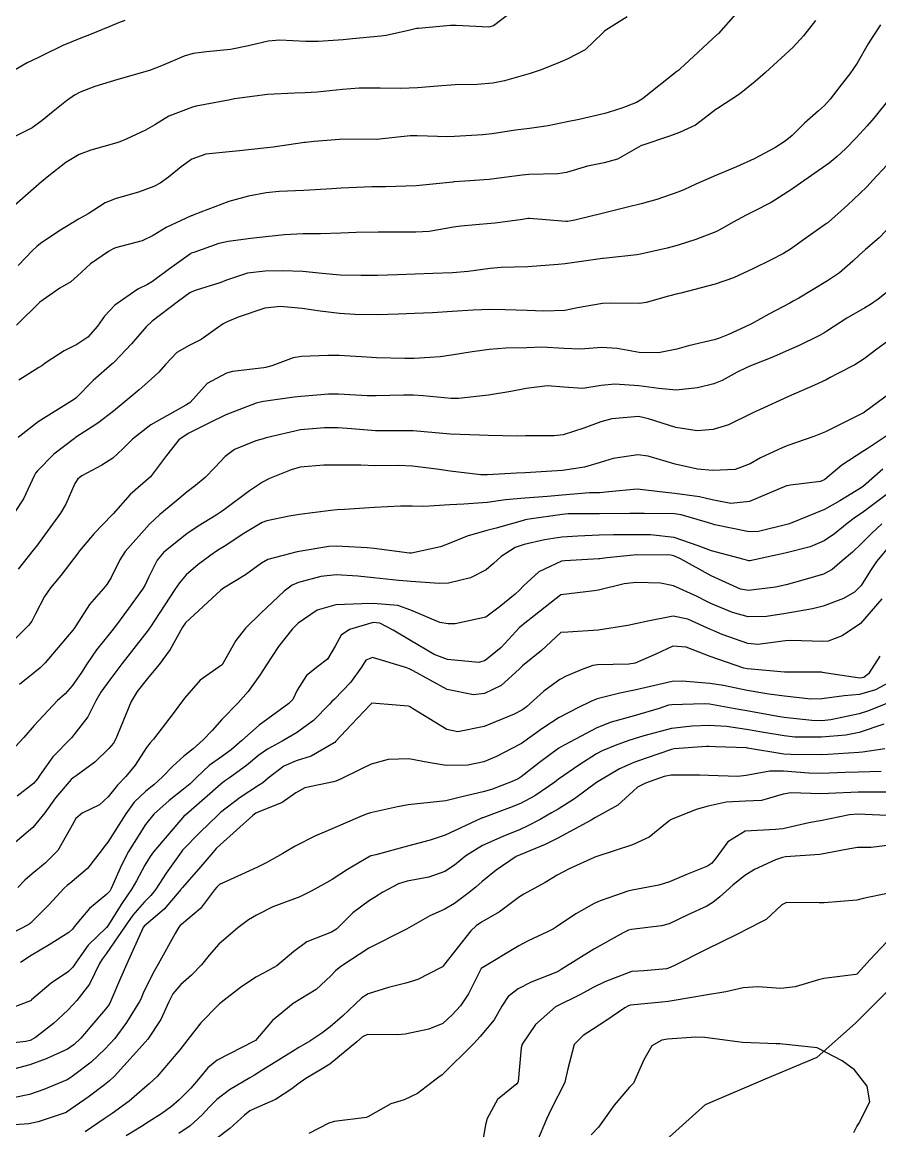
# Model space of a CAD drawing. Header units: metres. Extents: x 318500 to 325275, y 7408834 to 7428799.
# Drawn here: x 322381.9 to 322427.6, y 7422214.5 to 7422273.7 of the extents above; entities that cross this region are included whole.
import ezdxf

# ---------------------------------------------------------------- set-up
doc = ezdxf.new("R2010")
doc.units = ezdxf.units.M
doc.header["$MEASUREMENT"] = 0
for name, color, linetype in [('Curvas de Nivel 1m', 11, 'Continuous'), ('Curvas de Nivel 5m', 15, 'Continuous'), ('Hidrografia', 140, 'Continuous'), ('Vias Primárias', 230, 'Continuous')]:
    doc.layers.add(name, color=color, linetype=linetype)

msp = doc.modelspace()

# ---------------------------------------------------------------- linework, layer by layer
at = {"layer": 'Curvas de Nivel 1m', "flags": 128}
for points, elevation in [([(322407.953, 7422274.214), (322406.995, 7422273.483), (322406.752, 7422273.415), (322404.995, 7422273.506), (322404.705, 7422273.494), (322402.992, 7422273.345), (322402.892, 7422273.33), (322402.461, 7422273.235), (322401.269, 7422272.964), (322400.985, 7422272.923), (322399.475, 7422272.781), (322398.982, 7422272.736), (322397.638, 7422272.642), (322396.98, 7422272.651), (322395.596, 7422272.708), (322394.98, 7422272.656), (322393.916, 7422272.406), (322392.973, 7422272.224), (322391.688, 7422272.097), (322390.969, 7422271.998), (322390.5, 7422271.862), (322389.4, 7422271.406), (322389.099, 7422271.269), (322388.958, 7422271.213), (322388.646, 7422271.104), (322386.952, 7422270.615), (322385.726, 7422270.236), (322384.945, 7422269.942), (322384.639, 7422269.777), (322384.214, 7422269.477), (322383.502, 7422268.911), (322382.924, 7422268.422), (322382.376, 7422268.04), (322381.356, 7422267.513)], 777), ([(322387.328, 7422273.768), (322386.993, 7422273.643), (322386.532, 7422273.447), (322385.449, 7422272.997), (322384.98, 7422272.818), (322384.028, 7422272.426), (322382.966, 7422271.908), (322382.687, 7422271.771), (322382.12, 7422271.503), (322380.953, 7422270.838)], 778), ([(322414.123, 7422273.959), (322412.992, 7422273.253), (322412.898, 7422273.184), (322412.805, 7422273.093), (322411.882, 7422272.201), (322410.969, 7422271.711), (322410.55, 7422271.543), (322409.538, 7422271.141), (322408.958, 7422270.939), (322407.576, 7422270.542), (322406.953, 7422270.424), (322406.127, 7422270.358), (322404.951, 7422270.33), (322404.006, 7422270.269), (322402.949, 7422270.17), (322402.049, 7422270.14), (322400.949, 7422270.158), (322399.835, 7422270.153), (322398.948, 7422270.091), (322397.593, 7422269.947), (322396.946, 7422269.898), (322396.379, 7422269.882), (322394.945, 7422269.812), (322393.171, 7422269.585), (322392.942, 7422269.539), (322392.097, 7422269.373), (322391.138, 7422269.186), (322390.936, 7422269.139), (322389.677, 7422268.655), (322388.922, 7422268.203), (322388.426, 7422267.909), (322387.405, 7422267.433), (322387.063, 7422267.283), (322386.907, 7422267.234), (322385.509, 7422266.846), (322384.897, 7422266.615), (322384.181, 7422266.181), (322383.264, 7422265.484), (322382.877, 7422265.155), (322381.019, 7422263.518)], 776), ([(322424.179, 7422273.766), (322423.536, 7422272.952), (322422.984, 7422272.342), (322421.515, 7422270.982), (322421.217, 7422270.735), (322420.963, 7422270.517), (322420.121, 7422269.825), (322418.941, 7422269.069), (322418.859, 7422269.011), (322417.766, 7422268.188), (322416.921, 7422267.785), (322416.382, 7422267.584), (322414.91, 7422267.094), (322414.894, 7422267.086), (322414.863, 7422267.07), (322413.618, 7422266.367), (322412.896, 7422266.172), (322412.009, 7422265.988), (322410.888, 7422265.651), (322410.435, 7422265.578), (322408.886, 7422265.546), (322408.525, 7422265.514), (322406.882, 7422265.291), (322406.771, 7422265.282), (322405.464, 7422265.191), (322404.879, 7422265.149), (322404.82, 7422265.142), (322402.877, 7422264.945), (322401.241, 7422264.882), (322400.876, 7422264.884), (322400.507, 7422264.886), (322398.875, 7422264.819), (322398.372, 7422264.785), (322396.874, 7422264.685), (322395.553, 7422264.643), (322394.872, 7422264.574), (322393.919, 7422264.393), (322392.867, 7422264.104), (322391.013, 7422263.388), (322390.904, 7422263.345), (322390.859, 7422263.332), (322389.537, 7422262.716), (322388.843, 7422262.294), (322388.244, 7422262.014), (322386.833, 7422261.626), (322386.7, 7422261.573), (322386.462, 7422261.444), (322385.497, 7422260.777), (322384.81, 7422260.135), (322384.444, 7422259.826), (322383.852, 7422259.474), (322382.792, 7422258.728), (322381.543, 7422257.509)], 774), ([(322427.643, 7422273.543), (322427.227, 7422272.906), (322426.986, 7422272.514), (322426.396, 7422271.496), (322426, 7422270.92), (322425.55, 7422270.335), (322424.95, 7422269.568), (322424.649, 7422269.23), (322424.325, 7422268.939), (322423.586, 7422268.294), (322422.92, 7422267.632), (322422.561, 7422267.32), (322422.002, 7422266.974), (322420.904, 7422266.387), (322419.952, 7422265.947), (322418.895, 7422265.514), (322417.79, 7422265.026), (322417.184, 7422264.737), (322416.884, 7422264.614), (322415.715, 7422264.22), (322414.874, 7422263.98), (322414.139, 7422263.805), (322412.864, 7422263.481), (322411.335, 7422263.113), (322410.936, 7422263.041), (322410.859, 7422263.038), (322409.57, 7422263.139), (322408.908, 7422263.197), (322408.86, 7422263.196), (322408.818, 7422263.193), (322408.545, 7422263.153), (322407.078, 7422262.946), (322406.856, 7422262.929), (322405.258, 7422262.79), (322404.853, 7422262.728), (322403.563, 7422262.505), (322402.849, 7422262.469), (322401.615, 7422262.475), (322400.848, 7422262.465), (322399.669, 7422262.446), (322398.847, 7422262.415), (322397.764, 7422262.378), (322396.846, 7422262.373), (322395.838, 7422262.327), (322394.843, 7422262.228), (322394.051, 7422262.133), (322392.839, 7422261.976), (322392.346, 7422261.859), (322391.002, 7422261.387), (322390.874, 7422261.344), (322390.829, 7422261.317), (322389.703, 7422260.51), (322388.806, 7422259.831), (322388.541, 7422259.676), (322388.017, 7422259.422), (322386.791, 7422258.566), (322386.25, 7422257.981), (322385.874, 7422257.449), (322385.353, 7422256.872), (322384.765, 7422256.472), (322384.089, 7422256.142), (322383.081, 7422255.485), (322382.894, 7422255.341), (322382.746, 7422255.244), (322381.678, 7422254.563)], 773), ([(322428.179, 7422269.664), (322427.564, 7422268.901), (322427.283, 7422268.557), (322426.929, 7422268.149), (322426.338, 7422267.497), (322425.77, 7422266.921), (322425.332, 7422266.499), (322424.902, 7422266.145), (322423.203, 7422264.955), (322423.015, 7422264.831), (322422.887, 7422264.744), (322421.807, 7422264.045), (322420.869, 7422263.563), (322420.478, 7422263.382), (322419.776, 7422263.001), (322419.2, 7422262.662), (322418.852, 7422262.491), (322417.793, 7422262.079), (322416.841, 7422261.777), (322416.265, 7422261.622), (322414.833, 7422261.299), (322414.639, 7422261.266), (322413.026, 7422261.088), (322412.85, 7422261.069), (322412.83, 7422261.066), (322412.802, 7422261.063), (322410.827, 7422260.78), (322410.439, 7422260.739), (322408.825, 7422260.622), (322407.412, 7422260.576), (322406.82, 7422260.529), (322405.638, 7422260.368), (322404.816, 7422260.298), (322403.765, 7422260.266), (322402.815, 7422260.23), (322401.866, 7422260.187), (322400.814, 7422260.164), (322399.923, 7422260.153), (322398.813, 7422260.172), (322397.849, 7422260.26), (322396.816, 7422260.363), (322395.739, 7422260.397), (322394.816, 7422260.392), (322393.878, 7422260.28), (322392.808, 7422259.919), (322392.404, 7422259.768), (322391.135, 7422259.377), (322390.895, 7422259.283), (322390.799, 7422259.232), (322390.196, 7422258.791), (322388.783, 7422257.71), (322388.47, 7422257.415), (322387.684, 7422256.509), (322386.751, 7422255.523), (322386.708, 7422255.483), (322386.66, 7422255.441), (322385.643, 7422254.545), (322384.723, 7422253.628), (322384.634, 7422253.548), (322384.503, 7422253.463), (322382.709, 7422252.343), (322381.635, 7422251.506)], 772), ([(322428.762, 7422266.882), (322427.237, 7422265.248), (322426.923, 7422264.91), (322426.906, 7422264.894), (322426.889, 7422264.873), (322425.883, 7422263.911), (322424.861, 7422262.999), (322424.824, 7422262.968), (322424.765, 7422262.931), (322423.651, 7422262.145), (322422.839, 7422261.566), (322422.467, 7422261.335), (322421.769, 7422260.976), (322420.825, 7422260.506), (322419.794, 7422260.027), (322418.817, 7422259.696), (322416.991, 7422259.216), (322416.811, 7422259.172), (322416.339, 7422259.047), (322415.148, 7422258.722), (322414.804, 7422258.665), (322413.219, 7422258.671), (322412.803, 7422258.654), (322411.485, 7422258.425), (322410.798, 7422258.291), (322409.683, 7422258.251), (322408.797, 7422258.294), (322407.624, 7422258.33), (322406.792, 7422258.333), (322405.913, 7422258.305), (322404.79, 7422258.229), (322403.733, 7422258.159), (322402.789, 7422258.123), (322401.934, 7422258.093), (322400.788, 7422258.055), (322399.599, 7422258.079), (322398.788, 7422258.127), (322397.74, 7422258.246), (322396.791, 7422258.395), (322395.609, 7422258.504), (322394.791, 7422258.418), (322393.368, 7422257.933), (322392.783, 7422257.687), (322392.568, 7422257.576), (322392.273, 7422257.365), (322391.399, 7422256.745), (322390.766, 7422256.428), (322390.108, 7422256.042), (322389.489, 7422255.399), (322389.148, 7422254.999), (322388.738, 7422254.615), (322388.092, 7422254.057), (322387.343, 7422253.431), (322386.715, 7422252.914), (322385.888, 7422252.268), (322384.7, 7422251.501), (322384.637, 7422251.461), (322383.535, 7422250.629), (322382.674, 7422249.738), (322382.563, 7422249.6), (322382.503, 7422249.493), (322381.914, 7422248.238), (322381.443, 7422247.508)], 771), ([(322428.821, 7422259.933), (322427.517, 7422258.899), (322427.103, 7422258.608), (322426.803, 7422258.425), (322425.839, 7422257.875), (322424.784, 7422257.183), (322424.627, 7422257.087), (322424.349, 7422256.936), (322423.296, 7422256.428), (322422.768, 7422256.186), (322421.925, 7422255.811), (322420.755, 7422255.344), (322420.504, 7422255.242), (322420.001, 7422254.997), (322419.197, 7422254.554), (322418.744, 7422254.366), (322417.874, 7422254.156), (322416.74, 7422254.031), (322415.809, 7422254.122), (322414.742, 7422254.267), (322413.475, 7422254.351), (322412.742, 7422254.29), (322411.76, 7422254.124), (322410.741, 7422254.193), (322409.869, 7422254.261), (322408.74, 7422254.123), (322407.927, 7422253.97), (322406.736, 7422253.768), (322405.134, 7422253.594), (322404.734, 7422253.597), (322403.247, 7422253.742), (322402.728, 7422253.769), (322402.198, 7422253.765), (322400.727, 7422253.726), (322400.249, 7422253.735), (322398.728, 7422253.824), (322398.195, 7422253.821), (322396.726, 7422253.704), (322396.368, 7422253.662), (322394.722, 7422253.439), (322394.63, 7422253.422), (322394.332, 7422253.336), (322392.714, 7422252.724), (322391.805, 7422252.273), (322390.703, 7422251.722), (322390.215, 7422251.387), (322389.543, 7422250.542), (322388.693, 7422249.41), (322387.608, 7422248.474), (322386.71, 7422247.439), (322386.639, 7422247.363), (322385.691, 7422246.388), (322384.914, 7422245.457), (322384.787, 7422245.289), (322384.614, 7422245.052), (322383.919, 7422244.152), (322383.36, 7422243.478), (322383.042, 7422243.025), (322382.569, 7422242.101), (322382.357, 7422241.699), (322382.204, 7422241.495), (322380.543, 7422239.843)], 769), ([(322428.36, 7422256.886), (322427.447, 7422256.222), (322426.762, 7422255.705), (322426.28, 7422255.392), (322425.364, 7422254.924), (322424.963, 7422254.712), (322424.747, 7422254.596), (322424.115, 7422254.311), (322422.737, 7422253.691), (322421.184, 7422252.983), (322420.872, 7422252.844), (322420.727, 7422252.778), (322419.528, 7422252.192), (322418.714, 7422251.938), (322417.866, 7422251.869), (322416.715, 7422252.035), (322415.271, 7422252.512), (322414.723, 7422252.622), (322413.307, 7422252.499), (322412.719, 7422252.343), (322411.816, 7422252.001), (322410.708, 7422251.652), (322410.228, 7422251.606), (322408.707, 7422251.593), (322408.276, 7422251.584), (322406.707, 7422251.621), (322406.251, 7422251.633), (322404.707, 7422251.689), (322403.303, 7422251.815), (322402.706, 7422251.862), (322402.08, 7422251.863), (322400.706, 7422251.869), (322399.411, 7422251.973), (322398.707, 7422252.018), (322397.972, 7422252.023), (322396.706, 7422251.922), (322394.861, 7422251.487), (322394.701, 7422251.443), (322394.32, 7422251.336), (322393.184, 7422250.862), (322392.687, 7422250.497), (322392.133, 7422249.911), (322391.605, 7422249.371), (322391.098, 7422248.941), (322390.658, 7422248.606), (322389.989, 7422248.051), (322389.199, 7422247.402), (322388.635, 7422246.885), (322387.342, 7422245.429), (322387.06, 7422244.987), (322386.599, 7422244.044), (322386.375, 7422243.66), (322386.187, 7422243.444), (322385.437, 7422242.592), (322384.714, 7422241.458), (322384.656, 7422241.362), (322384.558, 7422241.232), (322383.078, 7422239.482), (322382.808, 7422239.214), (322382.532, 7422238.988), (322381.705, 7422238.319)], 768), ([(322428.744, 7422254.297), (322426.86, 7422252.908), (322426.779, 7422252.86), (322426.729, 7422252.831), (322425.456, 7422252.186), (322424.713, 7422251.805), (322424.092, 7422251.557), (322422.702, 7422251.085), (322422.613, 7422251.05), (322422.402, 7422250.964), (322421.241, 7422250.432), (322420.687, 7422250.105), (322419.883, 7422249.797), (322418.681, 7422249.74), (322417.88, 7422249.824), (322416.686, 7422250.083), (322415.24, 7422250.513), (322414.693, 7422250.589), (322413.379, 7422250.394), (322412.686, 7422250.178), (322411.852, 7422249.933), (322410.679, 7422249.753), (322410.101, 7422249.707), (322408.677, 7422249.629), (322408.225, 7422249.607), (322406.675, 7422249.516), (322406.327, 7422249.523), (322404.678, 7422249.713), (322404.093, 7422249.795), (322402.681, 7422249.983), (322401.908, 7422250.011), (322400.681, 7422250.006), (322399.915, 7422250.028), (322398.681, 7422250.028), (322397.94, 7422250.028), (322396.68, 7422249.935), (322396.193, 7422249.791), (322395.05, 7422249.324), (322394.668, 7422249.128), (322393.984, 7422248.664), (322392.645, 7422247.674), (322392.464, 7422247.54), (322392.202, 7422247.364), (322391.235, 7422246.773), (322390.63, 7422246.372), (322389.412, 7422245.398), (322389.05, 7422244.967), (322388.6, 7422244.074), (322388.392, 7422243.614), (322388.272, 7422243.415), (322387.53, 7422242.381), (322386.822, 7422241.436), (322386.557, 7422241.108), (322385.823, 7422240.172), (322385.325, 7422239.452), (322385.015, 7422238.973), (322384.522, 7422238.259), (322384.144, 7422237.838), (322383.733, 7422237.472), (322382.497, 7422236.147), (322381.943, 7422235.498), (322380.464, 7422233.911)], 767), ([(322427.994, 7422251.608), (322426.923, 7422250.907), (322426.791, 7422250.817), (322426.698, 7422250.761), (322425.577, 7422250.031), (322424.675, 7422249.275), (322424.444, 7422249.163), (322422.833, 7422248.958), (322422.67, 7422248.937), (322422.632, 7422248.923), (322420.661, 7422248.093), (322419.664, 7422247.996), (322418.662, 7422248.187), (322417.977, 7422248.335), (322416.665, 7422248.513), (322416.194, 7422248.576), (322414.667, 7422248.747), (322413.147, 7422248.603), (322412.665, 7422248.561), (322412.117, 7422248.55), (322410.663, 7422248.428), (322409.884, 7422248.354), (322408.661, 7422248.267), (322407.643, 7422248.178), (322406.659, 7422248.037), (322405.412, 7422247.943), (322404.657, 7422247.916), (322403.271, 7422247.836), (322402.656, 7422247.841), (322402.04, 7422247.852), (322400.655, 7422247.782), (322399.05, 7422247.67), (322398.654, 7422247.645), (322398.317, 7422247.619), (322396.651, 7422247.408), (322396.096, 7422247.308), (322394.902, 7422247.07), (322394.645, 7422246.978), (322393.675, 7422246.383), (322392.623, 7422245.695), (322392.418, 7422245.566), (322392.104, 7422245.365), (322391.248, 7422244.736), (322390.602, 7422244.173), (322390.236, 7422243.745), (322390.003, 7422243.389), (322388.93, 7422241.761), (322388.694, 7422241.408), (322388.646, 7422241.332), (322388.567, 7422241.233), (322387.175, 7422239.43), (322386.902, 7422239.067), (322386.527, 7422238.584), (322386.039, 7422237.923), (322385.786, 7422237.447), (322385.358, 7422236.595), (322384.49, 7422235.484), (322384.46, 7422235.46), (322383.484, 7422234.465), (322382.792, 7422233.485), (322382.659, 7422233.285), (322382.453, 7422233.045), (322381.584, 7422232.362)], 766), ([(322428.519, 7422248.882), (322426.656, 7422247.492), (322426.313, 7422247.254), (322425.858, 7422246.918), (322425.193, 7422246.373), (322424.636, 7422245.989), (322423.895, 7422245.677), (322422.626, 7422245.353), (322422.31, 7422245.28), (322420.912, 7422244.986), (322420.675, 7422244.933), (322420.619, 7422244.933), (322420.363, 7422244.993), (322418.627, 7422245.466), (322417.92, 7422245.732), (322416.637, 7422246.175), (322415.377, 7422246.321), (322414.639, 7422246.321), (322413.401, 7422246.32), (322412.638, 7422246.291), (322411.492, 7422246.252), (322410.636, 7422246.198), (322409.721, 7422246.046), (322408.63, 7422245.802), (322408.15, 7422245.632), (322407.408, 7422245.162), (322406.997, 7422244.784), (322406.609, 7422244.444), (322405.772, 7422244.012), (322404.598, 7422243.74), (322404.089, 7422243.714), (322402.599, 7422243.816), (322401.944, 7422243.885), (322400.602, 7422244.027), (322399.752, 7422244.114), (322398.604, 7422244.184), (322397.792, 7422244.098), (322396.597, 7422243.776), (322396.263, 7422243.637), (322395.83, 7422243.311), (322394.578, 7422242.141), (322393.759, 7422241.342), (322393.24, 7422240.67), (322392.541, 7422239.414), (322392.517, 7422239.384), (322392.488, 7422239.361), (322391.349, 7422238.55), (322390.513, 7422237.595), (322390.424, 7422237.469), (322390.356, 7422237.382), (322389.966, 7422236.849), (322388.857, 7422235.404), (322388.68, 7422235.214), (322388.483, 7422234.967), (322387.871, 7422234.016), (322387.378, 7422233.426), (322386.939, 7422232.946), (322386.443, 7422232.33), (322385.971, 7422231.91), (322385.054, 7422231.454), (322384.707, 7422231.178), (322384.422, 7422230.654), (322383.758, 7422229.47), (322383.083, 7422228.797), (322382.391, 7422228.229), (322381.997, 7422227.885), (322381.62, 7422227.501)], 764), ([(322427.718, 7422246.894), (322427.157, 7422246.388), (322426.634, 7422245.849), (322426.145, 7422245.397), (322425.597, 7422244.92), (322425.07, 7422244.469), (322424.609, 7422244.218), (322423.627, 7422243.923), (322422.6, 7422243.642), (322422.047, 7422243.519), (322420.595, 7422243.338), (322420.178, 7422243.413), (322418.607, 7422244.122), (322416.978, 7422245.035), (322416.622, 7422245.195), (322416.438, 7422245.228), (322414.623, 7422245.245), (322414.458, 7422245.236), (322413.038, 7422245.086), (322412.675, 7422245.034), (322412.619, 7422245.03), (322410.799, 7422244.936), (322410.617, 7422244.904), (322409.406, 7422244.34), (322408.597, 7422243.594), (322408.389, 7422243.356), (322408.146, 7422243.154), (322407.293, 7422242.453), (322406.578, 7422241.929), (322404.952, 7422241.572), (322404.574, 7422241.562), (322404.134, 7422241.645), (322402.581, 7422242.297), (322401.891, 7422242.538), (322400.584, 7422242.658), (322399.963, 7422242.639), (322398.583, 7422242.584), (322397.582, 7422242.288), (322396.573, 7422241.607), (322396.265, 7422241.305), (322395.523, 7422240.348), (322394.85, 7422239.325), (322394.731, 7422239.134), (322394.532, 7422238.823), (322393.906, 7422237.952), (322393.376, 7422237.347), (322392.501, 7422236.463), (322391.983, 7422235.877), (322391.513, 7422235.37), (322390.964, 7422234.894), (322390.477, 7422234.503), (322389.882, 7422233.976), (322389.334, 7422233.397), (322388.881, 7422232.976), (322388.448, 7422232.629), (322387.817, 7422232.042), (322387.374, 7422231.426), (322386.415, 7422229.908), (322386.213, 7422229.641), (322386.072, 7422229.443), (322385.341, 7422228.505), (322384.384, 7422227.71), (322384.243, 7422227.602), (322384.098, 7422227.464), (322383.275, 7422226.568), (322382.352, 7422225.644), (322382.272, 7422225.57), (322382.163, 7422225.493), (322380.34, 7422224.56)], 763), ([(322427.971, 7422245.549), (322427.422, 7422244.898), (322427.101, 7422244.414), (322426.601, 7422243.612), (322426.252, 7422243.256), (322425.666, 7422242.919), (322424.586, 7422242.502), (322424.017, 7422242.371), (322422.582, 7422242.124), (322421.558, 7422241.954), (322420.58, 7422241.945), (322419.753, 7422242.169), (322418.586, 7422242.653), (322418.34, 7422242.766), (322417.852, 7422243.021), (322416.598, 7422243.601), (322415.908, 7422243.743), (322414.601, 7422243.778), (322413.967, 7422243.708), (322412.594, 7422243.366), (322412.363, 7422243.324), (322410.59, 7422243.12), (322408.574, 7422241.528), (322408.372, 7422241.352), (322408.19, 7422241.154), (322407.411, 7422240.304), (322406.547, 7422239.61), (322406.213, 7422239.507), (322404.547, 7422239.654), (322403.833, 7422239.925), (322402.562, 7422240.668), (322401.65, 7422241.234), (322400.936, 7422241.607), (322400.574, 7422241.633), (322399.306, 7422241.269), (322398.874, 7422240.966), (322398.556, 7422240.365), (322398.142, 7422239.688), (322397.619, 7422239.289), (322397.014, 7422238.814), (322396.521, 7422238.016), (322396.291, 7422237.526), (322396.084, 7422237.306), (322394.498, 7422236.156), (322393.569, 7422235.344), (322392.996, 7422234.838), (322392.477, 7422234.469), (322391.833, 7422234.002), (322391.169, 7422233.373), (322390.806, 7422233.026), (322390.45, 7422232.733), (322389.698, 7422232.134), (322388.875, 7422231.403), (322388.424, 7422230.853), (322387.519, 7422229.423), (322387.142, 7422228.686), (322386.6, 7422227.437), (322386.52, 7422227.296), (322386.375, 7422227.132), (322385.443, 7422226.37), (322384.677, 7422225.457), (322384.532, 7422225.274), (322384.346, 7422225.095), (322383.296, 7422224.432), (322382.334, 7422223.867), (322381.766, 7422223.498)], 762), ([(322427.71, 7422242.893), (322426.577, 7422241.588), (322425.602, 7422240.92), (322424.845, 7422240.648), (322424.565, 7422240.628), (322422.85, 7422240.672), (322422.565, 7422240.651), (322421.089, 7422240.455), (322420.563, 7422240.514), (322419.193, 7422241.004), (322418.749, 7422241.186), (322418.573, 7422241.264), (322417.367, 7422241.817), (322416.579, 7422241.966), (322415.229, 7422241.713), (322414.575, 7422241.56), (322414.165, 7422241.483), (322412.571, 7422241.227), (322410.958, 7422241.114), (322410.592, 7422241.097), (322410.57, 7422241.087), (322409.55, 7422240.141), (322408.543, 7422239.321), (322408.445, 7422239.238), (322408.357, 7422239.143), (322407.405, 7422238.278), (322406.52, 7422237.85), (322405.923, 7422237.775), (322404.523, 7422238.066), (322402.706, 7422239.049), (322402.539, 7422239.148), (322402.373, 7422239.223), (322400.548, 7422239.766), (322400.183, 7422239.618), (322399.945, 7422239.259), (322399.365, 7422238.43), (322398.514, 7422237.552), (322398.373, 7422237.42), (322398.253, 7422237.283), (322397.388, 7422236.404), (322396.494, 7422235.745), (322395.729, 7422235.311), (322394.933, 7422234.874), (322394.478, 7422234.551), (322393.809, 7422234), (322392.912, 7422233.353), (322392.647, 7422233.168), (322392.455, 7422233.015), (322391.575, 7422232.237), (322390.574, 7422231.379), (322390.499, 7422231.31), (322390.429, 7422231.233), (322388.863, 7422229.403), (322388.671, 7422229.141), (322388.399, 7422228.685), (322387.957, 7422227.846), (322387.705, 7422227.42), (322387.163, 7422226.633), (322386.412, 7422225.439), (322386.349, 7422225.359), (322385.377, 7422224.412), (322384.691, 7422223.456), (322384.552, 7422223.233), (322384.323, 7422223.006), (322383.396, 7422222.392), (322382.345, 7422221.489), (322382.323, 7422221.466), (322382.299, 7422221.453), (322380.896, 7422220.906)], 761), ([(322428.537, 7422238.657), (322427.383, 7422238.041), (322426.523, 7422237.802), (322425.711, 7422237.729), (322424.52, 7422237.564), (322423.919, 7422237.539), (322422.521, 7422237.698), (322421.686, 7422237.809), (322420.525, 7422238.012), (322419.262, 7422238.269), (322418.531, 7422238.388), (322417.052, 7422238.513), (322416.532, 7422238.488), (322415.37, 7422238.215), (322414.524, 7422238.016), (322413.731, 7422237.869), (322412.517, 7422237.559), (322412.185, 7422237.425), (322411.528, 7422237.105), (322410.504, 7422236.567), (322409.624, 7422236.004), (322408.49, 7422235.183), (322408.421, 7422235.141), (322407.16, 7422234.479), (322406.476, 7422234.206), (322405.631, 7422234.025), (322404.472, 7422234), (322403.518, 7422234.166), (322402.477, 7422234.353), (322401.38, 7422234.333), (322400.472, 7422234.082), (322399.926, 7422233.8), (322398.833, 7422233.274), (322398.576, 7422233.16), (322398.458, 7422233.124), (322396.93, 7422232.818), (322396.449, 7422232.55), (322395.721, 7422232.031), (322394.433, 7422231.519), (322394.307, 7422231.457), (322394.157, 7422231.334), (322392.414, 7422229.766), (322392.205, 7422229.569), (322392.02, 7422229.364), (322391.278, 7422228.49), (322390.381, 7422227.474), (322390.339, 7422227.423), (322390.313, 7422227.381), (322389.426, 7422226.332), (322388.35, 7422225.432), (322388.304, 7422225.365), (322387.431, 7422223.423), (322387.096, 7422222.651), (322386.588, 7422221.436), (322386.483, 7422221.251), (322386.293, 7422220.997), (322385.575, 7422220.152), (322384.974, 7422219.453), (322384.618, 7422219.105), (322384.264, 7422218.872), (322383.135, 7422218.354), (322382.255, 7422218.026), (322380.306, 7422217.519)], 759), ([(322428.061, 7422237.343), (322426.941, 7422236.904), (322426.509, 7422236.766), (322424.985, 7422236.446), (322424.505, 7422236.397), (322423.978, 7422236.411), (322422.506, 7422236.573), (322422.166, 7422236.624), (322420.509, 7422236.917), (322420.078, 7422236.994), (322418.514, 7422237.27), (322418.236, 7422237.292), (322416.513, 7422237.248), (322416.337, 7422237.218), (322415.836, 7422237.05), (322414.506, 7422236.657), (322413.266, 7422236.318), (322412.499, 7422236.023), (322410.795, 7422235.115), (322410.604, 7422235.002), (322410.487, 7422234.922), (322409.445, 7422234.161), (322408.464, 7422233.394), (322408.31, 7422233.295), (322407.983, 7422233.147), (322406.891, 7422232.725), (322406.451, 7422232.602), (322405.298, 7422232.337), (322404.444, 7422232.127), (322403.623, 7422232.027), (322402.44, 7422231.908), (322401.867, 7422231.8), (322400.434, 7422231.485), (322400.256, 7422231.429), (322399.865, 7422231.258), (322398.424, 7422230.649), (322397.468, 7422230.241), (322396.414, 7422229.707), (322395.748, 7422229.31), (322394.896, 7422228.829), (322394.399, 7422228.58), (322393.55, 7422228.185), (322392.384, 7422227.645), (322392.228, 7422227.516), (322392.116, 7422227.363), (322391.359, 7422226.376), (322390.352, 7422225.526), (322390.274, 7422225.459), (322390.208, 7422225.382), (322390.006, 7422225.045), (322389.114, 7422223.398), (322388.828, 7422222.897), (322388.307, 7422221.847), (322388.173, 7422221.541), (322388.108, 7422221.413), (322387.421, 7422220.285), (322386.785, 7422219.432), (322386.264, 7422218.857), (322385.525, 7422218.179), (322384.593, 7422217.457), (322384.396, 7422217.31), (322384.246, 7422217.222), (322383.013, 7422216.704), (322382.234, 7422216.449), (322381.45, 7422216.283)], 758), ([(322427.816, 7422236.203), (322426.499, 7422235.77), (322425.798, 7422235.616), (322424.496, 7422235.523), (322423.07, 7422235.525), (322422.496, 7422235.58), (322421.311, 7422235.791), (322420.499, 7422235.932), (322419.418, 7422236.084), (322418.501, 7422236.131), (322417.588, 7422236.11), (322416.499, 7422235.981), (322415.024, 7422235.591), (322414.494, 7422235.428), (322414.221, 7422235.345), (322413.49, 7422235.08), (322412.784, 7422234.788), (322412.483, 7422234.63), (322411.551, 7422234.026), (322410.462, 7422233.272), (322410.376, 7422233.206), (322410.262, 7422233.122), (322409.193, 7422232.389), (322408.443, 7422231.979), (322407.851, 7422231.737), (322406.431, 7422231.218), (322406.398, 7422231.203), (322406.326, 7422231.172), (322404.421, 7422230.279), (322403.61, 7422230.016), (322402.415, 7422229.699), (322400.713, 7422229.245), (322400.473, 7422229.185), (322400.409, 7422229.157), (322399.205, 7422228.461), (322398.39, 7422227.926), (322397.987, 7422227.683), (322397.261, 7422227.291), (322396.672, 7422227.001), (322396.374, 7422226.889), (322395.226, 7422226.458), (322394.36, 7422226.016), (322393.931, 7422225.761), (322393.348, 7422225.345), (322392.341, 7422224.462), (322391.824, 7422223.876), (322391.423, 7422223.369), (322390.884, 7422222.812), (322390.314, 7422222.319), (322389.882, 7422221.811), (322389.669, 7422221.389), (322389.241, 7422220.44), (322388.549, 7422219.406), (322388.267, 7422219.075), (322386.779, 7422217.432), (322386.506, 7422217.176), (322386.243, 7422216.962), (322385.375, 7422216.307), (322384.221, 7422215.494), (322384.197, 7422215.484), (322384.136, 7422215.461), (322382.709, 7422214.986), (322382.211, 7422214.881), (322380.925, 7422214.794)], 757), ([(322427.87, 7422234.889), (322426.674, 7422234.721), (322426.487, 7422234.704), (322424.824, 7422234.588), (322424.485, 7422234.575), (322422.856, 7422234.583), (322422.485, 7422234.616), (322420.546, 7422234.932), (322420.489, 7422234.94), (322418.833, 7422235.007), (322418.49, 7422235.016), (322418.352, 7422235.012), (322416.634, 7422234.891), (322416.487, 7422234.86), (322415.147, 7422234.393), (322414.476, 7422234.161), (322413.717, 7422233.832), (322412.484, 7422233.09), (322411.32, 7422232.234), (322410.438, 7422231.682), (322410.083, 7422231.476), (322409.484, 7422231.129), (322408.799, 7422230.764), (322408.425, 7422230.592), (322407.489, 7422230.222), (322406.416, 7422229.741), (322405.517, 7422229.183), (322404.909, 7422228.686), (322404.397, 7422228.344), (322403.55, 7422228.051), (322402.389, 7422227.825), (322401.927, 7422227.687), (322401.092, 7422227.239), (322400.655, 7422226.966), (322400.373, 7422226.794), (322399.491, 7422226.136), (322398.618, 7422225.276), (322398.348, 7422225.113), (322397.036, 7422224.6), (322396.338, 7422224.072), (322395.432, 7422223.313), (322394.728, 7422222.92), (322394.321, 7422222.7), (322393.492, 7422222.163), (322392.458, 7422221.358), (322392.374, 7422221.284), (322392.298, 7422221.216), (322391.377, 7422220.276), (322390.684, 7422219.376), (322390.504, 7422219.141), (322390.265, 7422218.835), (322389.06, 7422217.398), (322388.631, 7422217.017), (322388.239, 7422216.683), (322387.556, 7422216.094), (322386.653, 7422215.434), (322386.392, 7422215.262), (322386.216, 7422215.15), (322385.206, 7422214.449)], 756), ([(322428.456, 7422232.589), (322426.783, 7422232.578), (322426.455, 7422232.578), (322424.876, 7422232.503), (322424.453, 7422232.492), (322422.859, 7422232.549), (322422.453, 7422232.483), (322421.287, 7422232.138), (322420.447, 7422232.097), (322419.405, 7422232.041), (322418.442, 7422231.834), (322417.801, 7422231.659), (322416.431, 7422231.099), (322416.395, 7422231.076), (322416.353, 7422231.041), (322415.294, 7422230.179), (322414.417, 7422229.779), (322412.448, 7422229.127), (322412.41, 7422229.112), (322412.361, 7422229.091), (322411.023, 7422228.488), (322410.396, 7422228.154), (322409.749, 7422227.767), (322408.616, 7422227.138), (322408.463, 7422227.054), (322408.378, 7422226.99), (322407.318, 7422226.203), (322406.357, 7422225.639), (322406.074, 7422225.455), (322405.78, 7422225.179), (322404.331, 7422223.325), (322404.268, 7422223.263), (322404.17, 7422223.202), (322402.953, 7422222.582), (322402.317, 7422222.385), (322401.388, 7422222.16), (322400.308, 7422221.813), (322399.964, 7422221.596), (322399.61, 7422221.26), (322398.931, 7422220.629), (322398.282, 7422220.057), (322397.84, 7422219.721), (322397.201, 7422219.291), (322396.617, 7422218.946), (322396.264, 7422218.746), (322394.684, 7422217.753), (322394.251, 7422217.479), (322393.992, 7422217.334), (322392.902, 7422216.688), (322392.232, 7422216.174), (322391.819, 7422215.771), (322391.446, 7422215.368), (322390.809, 7422214.776), (322390.205, 7422214.364)], 754), ([(322427.996, 7422231.327), (322426.437, 7422231.398), (322425.983, 7422231.368), (322424.432, 7422231.059), (322424.324, 7422231.039), (322423.825, 7422230.939), (322422.427, 7422230.629), (322422.048, 7422230.587), (322420.425, 7422230.505), (322419.493, 7422229.926), (322418.827, 7422229.006), (322418.633, 7422228.782), (322418.404, 7422228.638), (322417.263, 7422228.161), (322416.391, 7422227.794), (322415.813, 7422227.622), (322414.384, 7422227.353), (322414.157, 7422227.29), (322413.508, 7422227.073), (322412.678, 7422226.783), (322412.373, 7422226.647), (322411.381, 7422226.089), (322410.354, 7422225.393), (322410.191, 7422225.284), (322409.876, 7422225.125), (322408.841, 7422224.639), (322408.342, 7422224.378), (322406.33, 7422223.17), (322405.668, 7422221.821), (322405.228, 7422221.186), (322404.795, 7422220.69), (322404.286, 7422220.236), (322403.55, 7422219.938), (322402.277, 7422219.66), (322401.87, 7422219.632), (322400.276, 7422219.656), (322399.999, 7422219.529), (322399.699, 7422219.259), (322398.258, 7422218.073), (322397.774, 7422217.765), (322396.976, 7422217.293), (322396.551, 7422216.991), (322396.242, 7422216.749), (322395.365, 7422216.181), (322394.225, 7422215.689), (322393.987, 7422215.57), (322393.706, 7422215.338), (322392.924, 7422214.634), (322392.201, 7422214.08)], 753), ([(322428.419, 7422229.795), (322427.141, 7422229.623), (322426.417, 7422229.622), (322425.818, 7422229.514), (322424.413, 7422229.257), (322422.575, 7422229.121), (322422.411, 7422229.094), (322422.044, 7422228.965), (322420.927, 7422228.457), (322420.397, 7422228.13), (322419.766, 7422227.619), (322419.072, 7422227.003), (322418.696, 7422226.684), (322418.372, 7422226.498), (322417.363, 7422226.027), (322416.358, 7422225.549), (322415.957, 7422225.443), (322414.353, 7422225.252), (322414.203, 7422225.211), (322413.918, 7422225.066), (322412.341, 7422224.199), (322410.608, 7422223.116), (322410.437, 7422223.009), (322410.328, 7422222.962), (322409.008, 7422222.444), (322408.314, 7422222.093), (322407.784, 7422221.672), (322407.445, 7422221.153), (322407.023, 7422220.425), (322406.275, 7422219.533), (322406.104, 7422219.341), (322405.946, 7422219.175), (322404.253, 7422217.498), (322404.087, 7422217.366), (322403.869, 7422217.204), (322402.949, 7422216.503), (322402.234, 7422216.156), (322401.522, 7422215.939), (322400.288, 7422215.249), (322400.241, 7422215.229), (322400.22, 7422215.224), (322398.495, 7422214.996), (322398.214, 7422214.911), (322397.142, 7422214.355)], 752), ([(322428.083, 7422227.186), (322426.715, 7422226.905), (322426.453, 7422226.834), (322426.379, 7422226.816), (322424.629, 7422226.674), (322424.376, 7422226.668), (322422.631, 7422226.701), (322422.374, 7422226.567), (322421.546, 7422225.789), (322420.353, 7422225.183), (322420.218, 7422225.116), (322419.981, 7422224.986), (322418.342, 7422224.18), (322416.615, 7422223.318), (322416.331, 7422223.179), (322416.224, 7422223.148), (322415.019, 7422223.053), (322414.377, 7422223.012), (322414.329, 7422222.999), (322412.941, 7422222.461), (322412.316, 7422222.149), (322411.635, 7422221.775), (322410.3, 7422221.12), (322409.228, 7422220.188), (322408.52, 7422219.137), (322408.465, 7422218.941), (322408.314, 7422217.139), (322408.3, 7422217.089), (322408.248, 7422217.007), (322407.205, 7422216.186), (322406.653, 7422215.164), (322406.562, 7422214.818), (322406.286, 7422213.169)], 751), ([(322426.213, 7422214.421), (322426.371, 7422214.745), (322426.48, 7422214.897), (322427.072, 7422216.057), (322426.929, 7422216.893), (322426.259, 7422217.76), (322425.595, 7422218.242), (322424.27, 7422218.93), (322422.273, 7422219.147), (322422.077, 7422219.158), (322420.274, 7422219.223), (322420.007, 7422219.251), (322418.277, 7422219.495), (322417.796, 7422219.498), (322416.275, 7422219.399), (322415.972, 7422219.346), (322415.447, 7422219.048), (322415.024, 7422218.29), (322414.457, 7422217.058), (322414.36, 7422216.947), (322414.247, 7422216.834), (322413.427, 7422215.877), (322412.87, 7422215.08), (322412.6, 7422214.698), (322412.208, 7422214.299)], 749)]:
    msp.add_lwpolyline(points, dxfattribs=dict(at, elevation=elevation))
at = {"layer": 'Curvas de Nivel 5m', "flags": 128}
for points, elevation in [([(322419.902, 7422274.105), (322418.991, 7422273.075), (322418.962, 7422273.038), (322418.933, 7422273.011), (322417.919, 7422272.082), (322416.962, 7422271.192), (322416.879, 7422271.123), (322416.783, 7422271.043), (322414.945, 7422269.59), (322414.63, 7422269.387), (322413.847, 7422269.081), (322413.157, 7422268.868), (322412.936, 7422268.806), (322411.557, 7422268.484), (322410.928, 7422268.35), (322409.908, 7422268.152), (322408.923, 7422268.01), (322408.172, 7422267.906), (322406.918, 7422267.717), (322406.434, 7422267.661), (322404.916, 7422267.568), (322404.556, 7422267.565), (322402.916, 7422267.615), (322402.543, 7422267.607), (322400.913, 7422267.429), (322400.746, 7422267.419), (322398.912, 7422267.432), (322398.771, 7422267.423), (322397.423, 7422267.302), (322396.961, 7422267.258), (322396.909, 7422267.253), (322395.234, 7422266.998), (322394.904, 7422266.961), (322393.446, 7422266.808), (322392.901, 7422266.757), (322391.647, 7422266.631), (322390.895, 7422266.358), (322390.337, 7422265.947), (322389.665, 7422265.402), (322389.205, 7422265.079), (322388.875, 7422264.905), (322388.059, 7422264.609), (322386.868, 7422264.261), (322386.285, 7422264.026), (322385.373, 7422263.455), (322385.047, 7422263.268), (322384.856, 7422263.167), (322383.802, 7422262.52), (322382.836, 7422261.87), (322382.626, 7422261.7), (322382.404, 7422261.496), (322381.628, 7422260.698)], 775), ([(322428.256, 7422262.889), (322427.578, 7422262.17), (322426.839, 7422261.538), (322426.499, 7422261.25), (322426.162, 7422260.917), (322425.449, 7422260.299), (322424.819, 7422259.878), (322423.279, 7422258.953), (322422.987, 7422258.778), (322422.806, 7422258.678), (322421.685, 7422258.088), (322420.789, 7422257.601), (322420.384, 7422257.396), (322419.529, 7422257.003), (322418.999, 7422256.785), (322418.776, 7422256.717), (322417.403, 7422256.398), (322416.768, 7422256.217), (322415.792, 7422256.027), (322414.765, 7422256.055), (322413.591, 7422256.258), (322412.768, 7422256.32), (322411.643, 7422256.231), (322410.767, 7422256.254), (322409.582, 7422256.323), (322408.767, 7422256.304), (322407.649, 7422256.279), (322406.766, 7422256.215), (322405.862, 7422256.085), (322404.76, 7422255.896), (322404.145, 7422255.823), (322402.758, 7422255.733), (322402.269, 7422255.723), (322400.758, 7422255.77), (322400.22, 7422255.796), (322398.759, 7422255.881), (322398.154, 7422255.894), (322396.758, 7422255.839), (322396.313, 7422255.759), (322395.161, 7422255.326), (322394.84, 7422255.237), (322394.748, 7422255.222), (322393.075, 7422255.025), (322392.744, 7422254.949), (322391.715, 7422254.391), (322390.804, 7422253.379), (322390.761, 7422253.339), (322390.719, 7422253.317), (322390.573, 7422253.237), (322388.708, 7422252.193), (322387.737, 7422251.424), (322387.226, 7422250.898), (322386.685, 7422250.407), (322386.098, 7422250.026), (322385.029, 7422249.456), (322384.822, 7422249.304), (322384.664, 7422249.047), (322384.171, 7422247.944), (322383.902, 7422247.471), (322382.622, 7422245.712), (322382.44, 7422245.493), (322381.631, 7422244.478)], 770), ([(322427.767, 7422249.811), (322426.735, 7422248.909), (322426.67, 7422248.861), (322425.463, 7422248.121), (322424.657, 7422247.674), (322422.904, 7422246.956), (322422.718, 7422246.89), (322422.649, 7422246.871), (322421.127, 7422246.498), (322420.642, 7422246.478), (322418.803, 7422246.853), (322418.648, 7422246.898), (322418.279, 7422247.016), (322417.003, 7422247.384), (322416.654, 7422247.432), (322415.037, 7422247.448), (322414.654, 7422247.457), (322414.276, 7422247.452), (322412.654, 7422247.441), (322410.973, 7422247.435), (322410.653, 7422247.407), (322408.905, 7422247.146), (322408.691, 7422247.108), (322408.649, 7422247.099), (322407.13, 7422246.678), (322406.641, 7422246.538), (322405.586, 7422246.236), (322404.63, 7422245.847), (322404.159, 7422245.675), (322402.622, 7422245.333), (322402.514, 7422245.329), (322400.625, 7422245.593), (322400.252, 7422245.629), (322398.627, 7422245.718), (322398.211, 7422245.699), (322396.622, 7422245.419), (322396.524, 7422245.399), (322396.119, 7422245.308), (322394.95, 7422244.99), (322394.612, 7422244.805), (322393.772, 7422244.173), (322392.592, 7422243.469), (322392.527, 7422243.424), (322392.453, 7422243.361), (322390.572, 7422241.626), (322390.398, 7422241.383), (322389.745, 7422240.199), (322389.162, 7422239.401), (322388.876, 7422239.064), (322388.528, 7422238.643), (322387.991, 7422237.945), (322387.673, 7422237.423), (322387.09, 7422236.025), (322386.847, 7422235.435), (322386.718, 7422235.205), (322386.482, 7422234.908), (322385.733, 7422234.185), (322384.737, 7422233.457), (322384.568, 7422233.349), (322384.457, 7422233.255), (322383.632, 7422232.282), (322383.06, 7422231.481), (322382.422, 7422230.694), (322381.011, 7422229.511)], 765), ([(322427.61, 7422239.838), (322427.007, 7422238.903), (322426.744, 7422238.699), (322426.536, 7422238.664), (322424.769, 7422238.928), (322424.541, 7422238.975), (322424.491, 7422238.98), (322422.54, 7422238.992), (322422.511, 7422238.99), (322420.542, 7422239.155), (322420.342, 7422239.193), (322418.552, 7422239.816), (322417.27, 7422240.319), (322416.56, 7422240.372), (322415.656, 7422239.951), (322414.546, 7422239.466), (322414.213, 7422239.405), (322412.544, 7422239.374), (322412.3, 7422239.337), (322411.676, 7422239.103), (322410.874, 7422238.776), (322410.532, 7422238.6), (322409.683, 7422237.968), (322408.756, 7422237.138), (322408.62, 7422237.028), (322408.508, 7422236.956), (322408.095, 7422236.736), (322406.499, 7422236.08), (322405.098, 7422235.793), (322404.497, 7422235.922), (322402.674, 7422237.053), (322402.509, 7422237.149), (322402.451, 7422237.163), (322401.801, 7422237.231), (322400.511, 7422237.324), (322400.464, 7422237.297), (322400.429, 7422237.251), (322399.428, 7422236.195), (322398.574, 7422235.279), (322398.529, 7422235.239), (322398.489, 7422235.214), (322397.261, 7422234.51), (322396.474, 7422234.247), (322395.818, 7422233.962), (322394.98, 7422233.322), (322394.695, 7422233.088), (322394.454, 7422232.937), (322393.488, 7422232.3), (322392.432, 7422231.493), (322392.359, 7422231.432), (322392.283, 7422231.361), (322391.354, 7422230.438), (322390.411, 7422229.479), (322390.325, 7422229.381), (322389.527, 7422228.259), (322388.979, 7422227.401), (322388.715, 7422227.065), (322388.37, 7422226.728), (322387.759, 7422226.019), (322387.35, 7422225.425), (322386.335, 7422223.946), (322386.111, 7422223.664), (322385.972, 7422223.444), (322385.436, 7422222.326), (322384.76, 7422221.455), (322384.54, 7422221.214), (322384.292, 7422220.944), (322383.522, 7422220.231), (322382.568, 7422219.486), (322382.268, 7422219.329), (322382.046, 7422219.271), (322380.266, 7422219.077)], 760), ([(322427.677, 7422233.687), (322426.471, 7422233.651), (322425.761, 7422233.627), (322424.47, 7422233.585), (322423.816, 7422233.593), (322422.471, 7422233.7), (322421.737, 7422233.705), (322420.467, 7422233.465), (322420.038, 7422233.422), (322418.467, 7422233.475), (322417.996, 7422233.488), (322416.467, 7422233.485), (322416.094, 7422233.417), (322415.097, 7422233.06), (322414.678, 7422232.845), (322414.454, 7422232.635), (322413.621, 7422231.894), (322412.432, 7422231.221), (322412.346, 7422231.177), (322412.204, 7422231.093), (322410.42, 7422230.118), (322409.752, 7422229.791), (322408.411, 7422229.241), (322408.199, 7422229.143), (322407.144, 7422228.414), (322406.39, 7422227.815), (322406.046, 7422227.514), (322405.626, 7422227.181), (322404.917, 7422226.647), (322404.367, 7422226.321), (322403.593, 7422225.977), (322402.351, 7422225.275), (322402.315, 7422225.257), (322402.246, 7422225.222), (322400.34, 7422224.247), (322398.844, 7422223.272), (322398.563, 7422223.04), (322398.323, 7422222.786), (322397.543, 7422222.056), (322396.3, 7422221.3), (322395.202, 7422220.401), (322394.291, 7422219.33), (322394.27, 7422219.312), (322394.227, 7422219.289), (322392.259, 7422218.28), (322391.753, 7422217.867), (322391.349, 7422217.369), (322390.84, 7422216.775), (322390.232, 7422216.162), (322389.812, 7422215.801), (322389.25, 7422215.395), (322388.622, 7422214.996), (322388.21, 7422214.743), (322387.394, 7422214.231)], 755), ([(322428.24, 7422224.882), (322427.09, 7422223.652), (322426.407, 7422222.909), (322426.372, 7422222.867), (322426.329, 7422222.848), (322424.617, 7422222.635), (322424.325, 7422222.571), (322423.081, 7422222.186), (322422.317, 7422222.108), (322421.091, 7422222.2), (322420.317, 7422222.145), (322419.385, 7422221.923), (322418.311, 7422221.745), (322417.683, 7422221.646), (322416.306, 7422221.414), (322415.972, 7422221.376), (322414.302, 7422221.207), (322414.191, 7422221.173), (322413.999, 7422221.065), (322412.991, 7422220.378), (322412.282, 7422219.913), (322411.78, 7422219.595), (322411.297, 7422219.105), (322410.967, 7422217.819), (322410.793, 7422217.112), (322410.628, 7422216.731), (322410.233, 7422215.975), (322409.948, 7422215.399), (322409.82, 7422215.124), (322409.346, 7422213.986)], 750)]:
    msp.add_lwpolyline(points, dxfattribs=dict(at, elevation=elevation))
at = {"layer": 'Hidrografia'}
msp.add_lwpolyline([(322416.024, 7422213.859), (322418.31, 7422215.916), (322421.512, 7422217.288), (322424.256, 7422218.43), (322426.314, 7422220.259), (322428.6, 7422222.544)], dxfattribs=at)
at = {"layer": 'Vias Primárias'}
for points in [[(323715.644, 7420145.548, 0), (323709.04, 7420132.939)], [(323831.088, 7420001.787, 0), (323833.844, 7420008.443, 0.220888)]]:
    msp.add_lwpolyline(points, format="xyb", dxfattribs=at)

doc.saveas('drawing.dxf')
